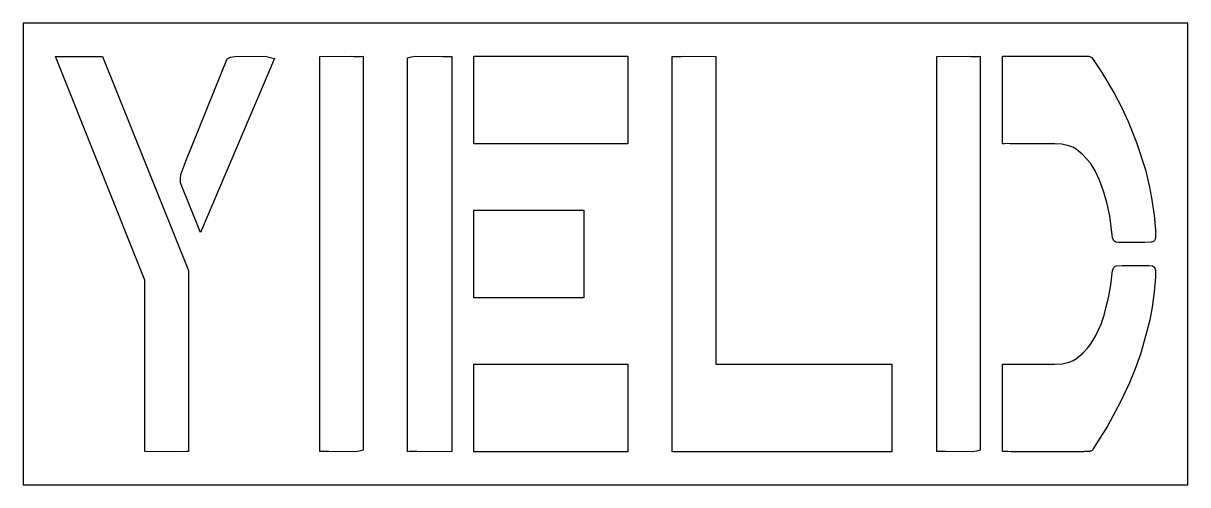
# Model space of a CAD drawing. Header units: inches. Extents: x 0 to 106, y 0 to 42.
import ezdxf

# ---------------------------------------------------------------- set-up
doc = ezdxf.new("R2010")
doc.units = ezdxf.units.IN
doc.header["$MEASUREMENT"] = 0
doc.layers.add('CUT', color=1, linetype='Continuous')

msp = doc.modelspace()

# ---------------------------------------------------------------- linework, layer by layer
at = {"layer": 'CUT'}
for points in [[(0, 0), (106, 0), (106, 42), (0, 42)], [(14.86, 3.03), (14.2, 3), (11.07, 3.01), (11.07, 18.63), (2.92, 38.99), (3.75, 38.99), (6.63, 38.99), (6.69, 38.98), (7.03, 38.99), (7.21, 38.99), (15.04, 19.49), (15.04, 3.02)], [(14.32, 27.49), (14.31, 27.87), (14.35, 28.23), (14.8, 29.45), (18.57, 38.75), (18.87, 38.92), (19.27, 38.99), (22.03, 39), (22.88, 38.8), (16.13, 22.97)], [(30.95, 3.15), (30.59, 3.04), (30.25, 3), (27.8, 3.01), (26.99, 3.01), (26.99, 38.99), (29.88, 39), (30.1, 38.99), (30.76, 38.99), (30.95, 39)], [(39, 38.99), (39, 3.01), (36.05, 3), (35.84, 3.01), (35.16, 3.01), (34.98, 3), (34.98, 38.85), (35.33, 38.96), (35.67, 39), (38.19, 38.99)], [(55.04, 39), (55.04, 31.02), (41.01, 31.02), (41.01, 39)], [(59.07, 38.99), (59.9, 38.99), (60.15, 39), (63.03, 38.99), (63.03, 10.98), (79.07, 10.98), (79.06, 3), (59.07, 3)], [(86.94, 38.99), (87.12, 39), (87.12, 3.15), (86.77, 3.04), (86.43, 3), (83.97, 3.01), (83.16, 3.01), (83.16, 38.99), (86.05, 39), (86.27, 38.99)], [(102.15, 28.65), (102.52, 27.08), (102.71, 26.11), (102.95, 24.53), (103.08, 23.18), (103.08, 22.57), (103.05, 22.36), (102.99, 22.23), (102.89, 22.14), (102.7, 22.07), (102.11, 22.04), (99.73, 22.05), (99.46, 22.09), (99.26, 22.21), (99.16, 22.48), (98.9, 24.48), (98.63, 25.7), (98.36, 26.64), (97.97, 27.73), (97.57, 28.58), (97.14, 29.27), (96.38, 30.09), (95.86, 30.53), (95.53, 30.71), (95.19, 30.85), (94.53, 30.99), (93.91, 31.02), (89.83, 31.03), (89.61, 31.05), (89.32, 31.04), (89.14, 31.03), (89.14, 39), (96.95, 39), (97.01, 39), (97.09, 38.98), (97.16, 38.96), (97.22, 38.92), (97.27, 38.88), (97.33, 38.78), (97.5, 38.52), (98.17, 37.53), (99.29, 35.65), (99.96, 34.37), (100.58, 33.07), (101.34, 31.15)], [(41.01, 17.01), (41.01, 24.99), (51.02, 24.99), (51.02, 17.01)], [(98.39, 15.42), (98.82, 17.16), (98.99, 18.2), (99.15, 19.5), (99.26, 19.78), (99.36, 19.87), (99.49, 19.92), (100.02, 19.96), (102.46, 19.96), (102.79, 19.91), (102.95, 19.81), (103.02, 19.7), (103.08, 19.5), (103.08, 18.9), (102.96, 17.55), (102.75, 16.16), (102.54, 15), (102.23, 13.72), (101.71, 11.89), (101.23, 10.55), (100.71, 9.27), (99.89, 7.54), (98.71, 5.33), (97.78, 3.91), (97.4, 3.26), (97.36, 3.2), (97.32, 3.15), (97.28, 3.12), (97.24, 3.09), (97.18, 3.06), (97.12, 3.04), (97.07, 3.02), (96.97, 3.01), (96.59, 3.01), (96.52, 3), (89.92, 3), (89.58, 3.02), (89.32, 3.01), (89.14, 3.01), (89.14, 10.96), (89.32, 10.96), (89.68, 10.96), (89.8, 10.97), (93.88, 10.98), (94.56, 11.01), (95.22, 11.15), (95.56, 11.3), (95.88, 11.49), (96.45, 11.97), (96.88, 12.43), (97.19, 12.82), (97.65, 13.57), (98.11, 14.6)], [(41.01, 10.98), (55.02, 10.98), (55.04, 10.97), (55.04, 3), (41.01, 3)]]:
    msp.add_lwpolyline(points, close=True, dxfattribs=at)

doc.saveas('drawing.dxf')
